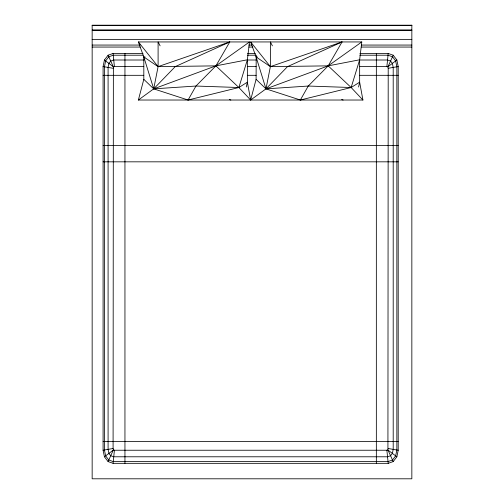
<?xml version="1.0" encoding="UTF-8"?>
<svg xmlns="http://www.w3.org/2000/svg" width="504" height="504" viewBox="0 0 504 504"><rect width="100%" height="100%" fill="white"/><g stroke="black" fill="none" stroke-linecap="round" stroke-linejoin="round"><path stroke-width="0.76" d="M256.202 55.635L256.095 79.336L250.646 100.025L238.871 87.526L215.907 65.86L158.099 66.629L143.816 56.952L138.367 41.945L249.505 41.945L247.369 59.793L247.369 82.177L250.646 100.025L265.98 88.862L287.507 66.629L342.052 41.945L328.186 65.86L308.253 86.039L300.346 100.025L265.98 88.862L256.095 79.336M359.843 53.455L388.206 53.455L393.202 55.213L396.862 60.008L398.204 66.559L398.204 450.236L396.862 456.788L393.202 461.582L388.206 463.334L113.091 463.334L114.402 450.236L113.368 449.87L113.091 448.51L113.368 66.925L108.089 55.213L113.091 53.455L143.016 53.455M393.202 461.582L387.923 449.87L388.206 68.286L387.923 66.925L386.889 66.559L388.206 53.455M358.565 87.016L359.648 82.177L351.149 87.526L308.253 86.039L265.98 88.862L256.095 56.952L250.646 41.945L361.79 41.945L359.648 59.793L359.648 82.177L362.924 100.025L138.367 100.025L143.816 79.336L143.816 56.952L145.07 56.971M113.091 463.334L108.089 461.582L104.429 456.788L103.087 450.236L103.087 66.559L104.429 60.008L108.089 55.213M246.286 87.016L247.369 82.177L238.871 87.526L188.068 100.025L153.701 88.862L143.816 79.336M108.089 461.582L113.368 449.87M387.923 66.925L393.202 55.213M188.068 100.025L195.974 86.039L215.907 65.86L249.505 41.945M143.816 56.952L153.701 88.862L215.907 65.86L229.774 41.945L158.099 66.629L153.701 88.862L138.367 100.025M388.206 66.559L396.862 60.008M104.429 456.788L113.091 450.236M272.387 45.839L270.377 41.945L270.377 66.629L265.98 88.862L328.186 65.86L361.79 41.945M229.774 41.945L175.228 66.629L153.701 88.862L195.974 86.039L238.871 87.526L247.369 59.793L215.907 65.86M113.368 66.925L114.402 66.559L143.804 66.559M114.402 450.236L386.889 450.236L387.923 449.87M342.052 41.945L270.377 66.629L256.095 56.952L257.349 56.971M300.346 100.025L351.149 87.526L359.648 59.793L328.186 65.86L270.377 66.629L250.646 41.945M388.206 68.286L398.204 66.559M103.087 450.236L113.091 448.51M92.156 25.616L411.844 25.616M92.156 39.375L411.844 39.375M92.156 45.064L140.188 45.064M248.85 45.064L252 45.064M361.45 45.064L411.844 45.064M92.156 47.061L140.188 47.061M248.85 47.061L252.787 47.061M361.45 47.061L411.844 47.061M247.502 53.455L255.358 53.455M143.016 55.213L113.268 55.213L108.782 56.788L105.632 60.915L104.429 66.793L104.429 450.003L105.632 455.874L108.782 460.007L113.268 461.582L388.03 461.582L392.509 460.007L395.659 455.874L396.862 450.003L396.862 66.793L395.659 60.915L392.509 56.788L388.03 55.213L359.843 55.213M247.502 55.213L256.145 55.213M143.804 60.008L113.747 60.008L110.678 61.085L108.914 63.397L108.089 67.423L108.089 449.373L108.914 453.392L110.678 455.711L113.747 456.788L387.544 456.788L390.613 455.711L392.383 453.392L393.202 449.373L393.202 67.423L392.383 63.397L390.613 61.085L387.544 60.008L359.843 60.008M247.502 60.008L256.145 60.008M247.502 66.559L256.145 66.559M359.843 66.559L386.889 66.559M103.087 75.317L143.804 75.317M247.502 75.317L256.145 75.317M359.843 75.317L398.204 75.317M103.087 145.429L398.204 145.429M103.087 161.828L398.204 161.828M103.087 441.479L398.204 441.479M103.087 66.559L113.091 68.286M388.206 448.51L398.204 450.236M341.643 99.502L343.123 100.025M229.364 99.502L230.845 100.025M104.429 60.008L113.091 66.559M388.206 450.236L396.862 456.788M328.186 65.86L351.149 87.526L362.924 100.025M138.367 41.945L158.099 66.629L158.099 41.945L160.108 45.839M386.889 450.236L388.206 463.334M113.091 53.455L114.402 66.559M376.343 53.455L376.343 463.334M124.948 53.455L124.948 463.334M411.844 25.2L92.156 25.2L92.156 478.8L411.844 478.8L411.844 25.2M411.844 30.139L92.156 30.139L411.844 30.177"/></g></svg>
